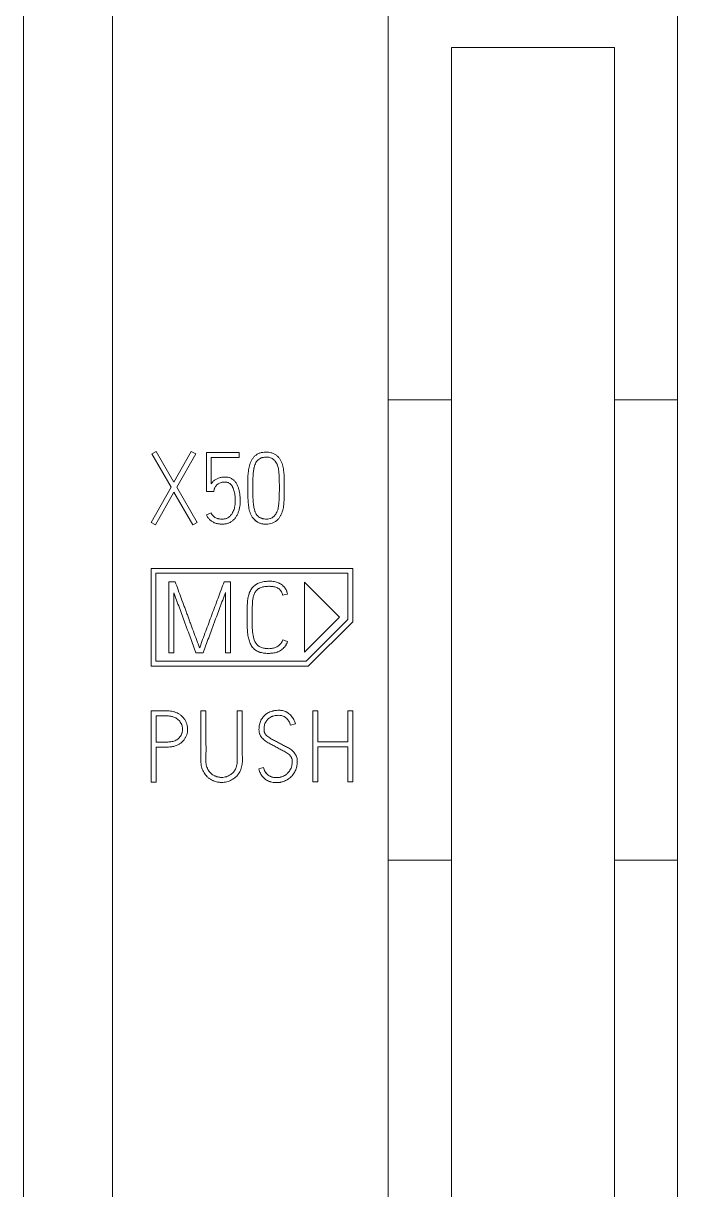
# Model space of a CAD drawing. Header units: millimetres. Extents: x 0 to 594, y 0 to 420.
# Drawn here: x 114.35 to 129.05, y 323.55 to 349.78 of the extents above; entities that cross this region are included whole.
import ezdxf

# ---------------------------------------------------------------- set-up
doc = ezdxf.new("R2010")
doc.units = ezdxf.units.MM
doc.layers.add('1', color=7, linetype='Continuous')

msp = doc.modelspace()

# ---------------------------------------------------------------- linework, layer by layer
at = {"layer": '1', "color": 7, "linetype": 'Continuous', "lineweight": 13}
for p, q in [((114.345, 240.945), (114.345, 355.389)), ((116.345, 240.945), (116.345, 355.389)), ((122.545, 350.586), (122.545, 341.314)), ((129.045, 341.314), (129.045, 350.586)), ((123.961, 349.235), (123.961, 341.314)), ((127.629, 341.314), (127.629, 349.235)), ((122.545, 341.314), (122.545, 330.963)), ((122.545, 341.314), (123.961, 341.314)), ((123.961, 341.314), (123.961, 330.963)), ((127.629, 330.963), (127.629, 341.314)), ((127.629, 341.314), (129.045, 341.314)), ((129.045, 341.314), (129.045, 330.963)), ((117.232, 340.098), (117.327, 340.154)), ((117.327, 340.154), (117.726, 339.461)), ((117.726, 339.461), (118.119, 340.154)), ((118.119, 340.154), (118.219, 340.098)), ((117.664, 339.35), (117.232, 340.098)), ((118.219, 340.098), (117.793, 339.348)), ((118.457, 339.251), (118.457, 340.129)), ((118.457, 340.129), (119.195, 340.129)), ((118.567, 340.018), (118.567, 339.428)), ((119.195, 340.018), (118.567, 340.018)), ((119.195, 340.129), (119.195, 340.018)), ((117.214, 338.558), (117.664, 339.35)), ((117.729, 339.237), (117.311, 338.503)), ((118.155, 338.503), (117.729, 339.237)), ((117.793, 339.348), (118.252, 338.558)), ((118.625, 339.251), (118.457, 339.251)), ((118.634, 339.299), (118.625, 339.251)), ((118.461, 338.725), (118.563, 338.771)), ((117.311, 338.503), (117.214, 338.558)), ((118.252, 338.558), (118.155, 338.503)), ((117.22, 335.324), (117.22, 337.522)), ((117.22, 337.522), (121.745, 337.522)), ((121.745, 337.522), (121.745, 336.324)), ((117.325, 337.415), (117.325, 335.435)), ((121.635, 337.415), (117.325, 337.415)), ((121.635, 336.371), (121.635, 337.415)), ((117.614, 335.624), (117.614, 337.224)), ((117.614, 337.224), (117.756, 337.224)), ((118.856, 337.224), (119.001, 337.224)), ((119.001, 337.224), (119.001, 335.624)), ((120.658, 337.213), (121.447, 336.424)), ((120.658, 335.636), (120.658, 337.213)), ((117.727, 336.976), (117.727, 335.624)), ((118.888, 335.624), (118.888, 336.98)), ((120.279, 336.947), (120.17, 336.92)), ((121.447, 336.424), (120.658, 335.636)), ((120.699, 335.435), (121.635, 336.371)), ((121.745, 336.324), (120.745, 335.324)), ((120.172, 335.915), (120.277, 335.877)), ((117.325, 335.435), (120.699, 335.435)), ((117.727, 335.624), (117.614, 335.624)), ((118.384, 335.624), (118.222, 335.624)), ((119.001, 335.624), (118.888, 335.624)), ((120.745, 335.324), (117.22, 335.324)), ((117.214, 334.319), (117.214, 332.719)), ((117.327, 334.206), (117.327, 333.618)), ((118.448, 334.322), (118.334, 334.322)), ((119.264, 334.322), (119.151, 334.322)), ((120.851, 332.722), (120.851, 334.317)), ((120.851, 334.317), (120.962, 334.317)), ((120.962, 334.317), (120.962, 333.625)), ((121.632, 333.625), (121.632, 334.317)), ((121.632, 334.317), (121.745, 334.317)), ((121.745, 334.317), (121.745, 332.722)), ((120.458, 334.026), (120.349, 333.995)), ((120.962, 333.625), (121.632, 333.625)), ((117.327, 332.719), (117.327, 333.505)), ((120.962, 333.512), (120.962, 332.722)), ((121.632, 333.512), (120.962, 333.512)), ((121.632, 332.722), (121.632, 333.512)), ((119.633, 333.015), (119.741, 333.046)), ((117.214, 332.719), (117.327, 332.719)), ((120.962, 332.722), (120.851, 332.722)), ((121.745, 332.722), (121.632, 332.722)), ((122.545, 330.963), (123.961, 330.963)), ((122.545, 330.963), (122.545, 321.692)), ((123.961, 330.963), (123.961, 323.043)), ((127.629, 330.963), (129.045, 330.963)), ((127.629, 323.043), (127.629, 330.963)), ((129.045, 321.692), (129.045, 330.963))]:
    msp.add_line(p, q, dxfattribs=at)
msp.add_open_spline([(127.629, 349.235), (123.961, 349.235)], degree=1, dxfattribs=at)
for points, knots in [([(119.723, 340.132), (119.702, 340.129), (119.681, 340.123), (119.65, 340.113), (119.64, 340.109), (119.621, 340.1), (119.611, 340.095), (119.583, 340.079), (119.565, 340.066), (119.541, 340.045), (119.534, 340.038), (119.519, 340.022), (119.512, 340.013), (119.492, 339.988), (119.481, 339.97), (119.465, 339.942), (119.461, 339.932), (119.452, 339.912), (119.448, 339.902), (119.436, 339.872), (119.43, 339.852), (119.419, 339.81), (119.41, 339.768), (119.404, 339.726), (119.398, 339.684), (119.396, 339.662), (119.391, 339.598), (119.388, 339.512), (119.389, 339.426), (119.389, 339.34), (119.388, 339.298), (119.389, 339.212), (119.389, 339.169), (119.392, 339.083), (119.394, 339.04), (119.399, 338.976), (119.401, 338.955), (119.406, 338.912), (119.409, 338.891), (119.417, 338.849), (119.422, 338.828), (119.431, 338.797), (119.434, 338.787), (119.441, 338.767), (119.446, 338.757), (119.459, 338.727), (119.469, 338.708), (119.486, 338.681), (119.493, 338.672), (119.506, 338.655), (119.513, 338.646), (119.534, 338.622), (119.55, 338.607), (119.575, 338.586), (119.583, 338.58), (119.601, 338.568), (119.611, 338.562), (119.639, 338.547), (119.659, 338.539), (119.69, 338.529), (119.701, 338.527), (119.722, 338.522), (119.733, 338.52), (119.765, 338.516), (119.786, 338.516), (119.83, 338.517), (119.851, 338.52), (119.894, 338.528), (119.915, 338.534), (119.945, 338.545), (119.955, 338.549), (119.975, 338.558), (119.984, 338.563), (120.013, 338.579), (120.03, 338.592), (120.054, 338.614), (120.062, 338.621), (120.077, 338.637), (120.084, 338.646), (120.103, 338.671), (120.115, 338.69), (120.136, 338.728), (120.145, 338.748), (120.168, 338.808), (120.179, 338.85), (120.194, 338.935), (120.198, 338.978), (120.204, 339.064), (120.207, 339.149), (120.207, 339.235), (120.207, 339.321), (120.207, 339.363), (120.207, 339.449), (120.207, 339.492), (120.205, 339.578), (120.203, 339.62), (120.196, 339.706), (120.191, 339.749), (120.178, 339.812), (120.173, 339.833), (120.161, 339.874), (120.154, 339.894), (120.137, 339.934), (120.128, 339.953), (120.111, 339.98), (120.104, 339.989), (120.091, 340.007), (120.085, 340.015), (120.063, 340.038), (120.047, 340.053), (120.012, 340.078), (119.994, 340.09), (119.965, 340.104), (119.955, 340.108), (119.935, 340.117), (119.925, 340.12), (119.894, 340.13), (119.873, 340.134), (119.841, 340.138), (119.831, 340.139), (119.809, 340.14), (119.798, 340.14), (119.766, 340.139), (119.744, 340.136), (119.723, 340.132)], [0, 0, 0, 0, 0.015625, 0.015625, 0.023438, 0.023438, 0.03125, 0.03125, 0.046875, 0.046875, 0.054688, 0.054688, 0.0625, 0.0625, 0.078125, 0.078125, 0.085938, 0.085938, 0.09375, 0.09375, 0.109375, 0.109375, 0.125, 0.140625, 0.140625, 0.15625, 0.15625, 0.1875, 0.21875, 0.21875, 0.25, 0.25, 0.28125, 0.28125, 0.3125, 0.3125, 0.328125, 0.328125, 0.34375, 0.34375, 0.359375, 0.359375, 0.367188, 0.367188, 0.375, 0.375, 0.390625, 0.390625, 0.398438, 0.398438, 0.40625, 0.40625, 0.421875, 0.421875, 0.429688, 0.429688, 0.4375, 0.4375, 0.453125, 0.453125, 0.460938, 0.460938, 0.46875, 0.46875, 0.484375, 0.484375, 0.5, 0.5, 0.515625, 0.515625, 0.523438, 0.523438, 0.53125, 0.53125, 0.546875, 0.546875, 0.554688, 0.554688, 0.5625, 0.5625, 0.578125, 0.578125, 0.59375, 0.59375, 0.625, 0.625, 0.65625, 0.65625, 0.6875, 0.71875, 0.71875, 0.75, 0.75, 0.78125, 0.78125, 0.8125, 0.8125, 0.84375, 0.84375, 0.859375, 0.859375, 0.875, 0.875, 0.890625, 0.890625, 0.898438, 0.898438, 0.90625, 0.90625, 0.921875, 0.921875, 0.9375, 0.9375, 0.945313, 0.945313, 0.953125, 0.953125, 0.96875, 0.96875, 0.976563, 0.976563, 0.984375, 0.984375, 1, 1, 1, 1]), ([(119.586, 339.924), (119.565, 339.894), (119.551, 339.861), (119.537, 339.818), (119.535, 339.809), (119.53, 339.792), (119.528, 339.783), (119.523, 339.757), (119.514, 339.704), (119.509, 339.651), (119.505, 339.58), (119.504, 339.544), (119.502, 339.473), (119.502, 339.438), (119.502, 339.366), (119.502, 339.331), (119.502, 339.259), (119.502, 339.224), (119.503, 339.153), (119.504, 339.117), (119.508, 339.046), (119.511, 339.01), (119.518, 338.939), (119.523, 338.904), (119.534, 338.852), (119.539, 338.835), (119.547, 338.81), (119.55, 338.801), (119.557, 338.785), (119.561, 338.776), (119.573, 338.752), (119.582, 338.737), (119.599, 338.716), (119.605, 338.709), (119.618, 338.696), (119.625, 338.69), (119.646, 338.674), (119.662, 338.665), (119.686, 338.654), (119.695, 338.651), (119.712, 338.645), (119.72, 338.642), (119.747, 338.636), (119.764, 338.633), (119.791, 338.63), (119.8, 338.63), (119.818, 338.63), (119.827, 338.63), (119.854, 338.633), (119.871, 338.636), (119.897, 338.644), (119.906, 338.647), (119.922, 338.655), (119.93, 338.659), (119.946, 338.668), (119.953, 338.674), (119.967, 338.685), (119.98, 338.697), (119.992, 338.711), (120.004, 338.725), (120.009, 338.733), (120.024, 338.755), (120.032, 338.771), (120.047, 338.804), (120.054, 338.821), (120.07, 338.872), (120.076, 338.907), (120.085, 338.978), (120.087, 339.013), (120.091, 339.083), (120.094, 339.154), (120.096, 339.225), (120.097, 339.296), (120.097, 339.331), (120.097, 339.402), (120.096, 339.438), (120.095, 339.508), (120.094, 339.544), (120.091, 339.615), (120.088, 339.65), (120.082, 339.72), (120.077, 339.756), (120.065, 339.807), (120.061, 339.824), (120.051, 339.849), (120.048, 339.858), (120.041, 339.874), (120.037, 339.882), (120.024, 339.905), (120.014, 339.92), (119.997, 339.94), (119.991, 339.947), (119.979, 339.96), (119.966, 339.972), (119.952, 339.983), (119.937, 339.993), (119.929, 339.997), (119.905, 340.009), (119.889, 340.015), (119.863, 340.02), (119.854, 340.022), (119.836, 340.024), (119.827, 340.025), (119.801, 340.026), (119.783, 340.025), (119.748, 340.021), (119.73, 340.019), (119.704, 340.012), (119.696, 340.01), (119.679, 340.003), (119.671, 340), (119.648, 339.987), (119.634, 339.976), (119.614, 339.958), (119.608, 339.952), (119.599, 339.942), (119.595, 339.936), (119.591, 339.931), (119.589, 339.927), (119.587, 339.926), (119.586, 339.924)], [0, 0, 0, 0, 0.03125, 0.03125, 0.039062, 0.039062, 0.046875, 0.046875, 0.0625, 0.09375, 0.09375, 0.125, 0.125, 0.15625, 0.15625, 0.1875, 0.1875, 0.21875, 0.21875, 0.25, 0.25, 0.28125, 0.28125, 0.3125, 0.3125, 0.328125, 0.328125, 0.335937, 0.335937, 0.34375, 0.34375, 0.359375, 0.359375, 0.367187, 0.367187, 0.375, 0.375, 0.390625, 0.390625, 0.398437, 0.398437, 0.40625, 0.40625, 0.421875, 0.421875, 0.429687, 0.429687, 0.4375, 0.4375, 0.453125, 0.453125, 0.460937, 0.460937, 0.46875, 0.46875, 0.476562, 0.476562, 0.484375, 0.492187, 0.492187, 0.5, 0.5, 0.515625, 0.515625, 0.53125, 0.53125, 0.5625, 0.5625, 0.59375, 0.59375, 0.625, 0.65625, 0.65625, 0.6875, 0.6875, 0.71875, 0.71875, 0.75, 0.75, 0.78125, 0.78125, 0.8125, 0.8125, 0.828125, 0.828125, 0.835937, 0.835937, 0.84375, 0.84375, 0.859375, 0.859375, 0.867187, 0.867187, 0.875, 0.882812, 0.882812, 0.890625, 0.890625, 0.90625, 0.90625, 0.914062, 0.914062, 0.921875, 0.921875, 0.9375, 0.9375, 0.953125, 0.953125, 0.960937, 0.960937, 0.96875, 0.96875, 0.984375, 0.984375, 0.992187, 0.992187, 0.996094, 0.998047, 0.998047, 1, 1, 1, 1]), ([(119.586, 339.924), (119.596, 339.939), (119.608, 339.952), (119.621, 339.965), (119.621, 339.965), (119.621, 339.965)], [0, 0, 0, 0, 0.989124, 0.989124, 1, 1, 1, 1]), ([(118.567, 339.428), (118.574, 339.438), (118.581, 339.447), (118.597, 339.465), (118.605, 339.473), (118.622, 339.489), (118.631, 339.497), (118.65, 339.511), (118.66, 339.518), (118.68, 339.53), (118.69, 339.535), (118.711, 339.545), (118.722, 339.55), (118.744, 339.558), (118.756, 339.561), (118.779, 339.567), (118.79, 339.569), (118.813, 339.573), (118.825, 339.574), (118.848, 339.576), (118.86, 339.577), (118.883, 339.577), (118.895, 339.577), (118.918, 339.575), (118.93, 339.574), (118.953, 339.569), (118.965, 339.567), (118.987, 339.559), (118.998, 339.555), (119.03, 339.54), (119.049, 339.527), (119.076, 339.503), (119.085, 339.495), (119.1, 339.478), (119.115, 339.459), (119.128, 339.44), (119.14, 339.42), (119.145, 339.409), (119.161, 339.378), (119.17, 339.356), (119.184, 339.312), (119.19, 339.289), (119.201, 339.243), (119.205, 339.22), (119.211, 339.174), (119.215, 339.128), (119.217, 339.082), (119.218, 339.035), (119.218, 339.012), (119.215, 338.966), (119.213, 338.942), (119.206, 338.896), (119.202, 338.873), (119.19, 338.827), (119.183, 338.805), (119.167, 338.761), (119.157, 338.74), (119.135, 338.699), (119.122, 338.679), (119.101, 338.651), (119.093, 338.642), (119.078, 338.624), (119.069, 338.616), (119.043, 338.592), (119.024, 338.578), (118.994, 338.561), (118.983, 338.555), (118.962, 338.545), (118.951, 338.541), (118.929, 338.534), (118.918, 338.53), (118.895, 338.525), (118.883, 338.523), (118.86, 338.52), (118.848, 338.519), (118.825, 338.518), (118.813, 338.518), (118.79, 338.519), (118.778, 338.52), (118.755, 338.521), (118.743, 338.522), (118.72, 338.525), (118.709, 338.527), (118.685, 338.532), (118.674, 338.535), (118.652, 338.542), (118.641, 338.546), (118.619, 338.556), (118.609, 338.561), (118.589, 338.573), (118.579, 338.58), (118.56, 338.594), (118.55, 338.601), (118.533, 338.617), (118.525, 338.625), (118.509, 338.643), (118.502, 338.652), (118.482, 338.682), (118.471, 338.703), (118.461, 338.725)], [0, 0, 0, 0, 0.015625, 0.015625, 0.03125, 0.03125, 0.046875, 0.046875, 0.0625, 0.0625, 0.078125, 0.078125, 0.09375, 0.09375, 0.109375, 0.109375, 0.125, 0.125, 0.140625, 0.140625, 0.15625, 0.15625, 0.171875, 0.171875, 0.1875, 0.1875, 0.203125, 0.203125, 0.21875, 0.21875, 0.25, 0.25, 0.265625, 0.265625, 0.28125, 0.296875, 0.296875, 0.3125, 0.3125, 0.34375, 0.34375, 0.375, 0.375, 0.40625, 0.40625, 0.4375, 0.46875, 0.46875, 0.5, 0.5, 0.53125, 0.53125, 0.5625, 0.5625, 0.59375, 0.59375, 0.625, 0.625, 0.65625, 0.65625, 0.671875, 0.671875, 0.6875, 0.6875, 0.71875, 0.71875, 0.734375, 0.734375, 0.75, 0.75, 0.765625, 0.765625, 0.78125, 0.78125, 0.796875, 0.796875, 0.8125, 0.8125, 0.828125, 0.828125, 0.84375, 0.84375, 0.859375, 0.859375, 0.875, 0.875, 0.890625, 0.890625, 0.90625, 0.90625, 0.921875, 0.921875, 0.9375, 0.9375, 0.953125, 0.953125, 0.96875, 0.96875, 1, 1, 1, 1]), ([(118.563, 338.771), (118.571, 338.755), (118.58, 338.739), (118.596, 338.718), (118.601, 338.711), (118.614, 338.698), (118.621, 338.692), (118.642, 338.675), (118.657, 338.665), (118.681, 338.653), (118.69, 338.65), (118.707, 338.644), (118.715, 338.642), (118.742, 338.636), (118.76, 338.634), (118.787, 338.632), (118.796, 338.632), (118.814, 338.631), (118.823, 338.631), (118.841, 338.632), (118.85, 338.633), (118.868, 338.636), (118.886, 338.639), (118.903, 338.645), (118.92, 338.652), (118.928, 338.656), (118.952, 338.669), (118.966, 338.68), (118.987, 338.697), (118.994, 338.704), (119.006, 338.717), (119.012, 338.724), (119.029, 338.745), (119.038, 338.76), (119.056, 338.792), (119.063, 338.809), (119.076, 338.842), (119.082, 338.859), (119.091, 338.894), (119.095, 338.911), (119.104, 338.965), (119.107, 339.001), (119.107, 339.054), (119.106, 339.072), (119.104, 339.108), (119.103, 339.126), (119.1, 339.161), (119.098, 339.179), (119.092, 339.215), (119.089, 339.232), (119.08, 339.267), (119.075, 339.284), (119.063, 339.318), (119.056, 339.334), (119.043, 339.358), (119.039, 339.366), (119.029, 339.381), (119.024, 339.388), (119.013, 339.403), (119.008, 339.41), (118.995, 339.422), (118.988, 339.429), (118.974, 339.439), (118.966, 339.444), (118.95, 339.452), (118.942, 339.455), (118.924, 339.46), (118.916, 339.461), (118.898, 339.463), (118.889, 339.464), (118.862, 339.464), (118.844, 339.463), (118.817, 339.459), (118.809, 339.458), (118.791, 339.454), (118.782, 339.451), (118.757, 339.442), (118.741, 339.435), (118.718, 339.42), (118.71, 339.415), (118.696, 339.405), (118.69, 339.399), (118.677, 339.386), (118.671, 339.379), (118.661, 339.365), (118.656, 339.358), (118.647, 339.342), (118.644, 339.334), (118.639, 339.321), (118.638, 339.317), (118.635, 339.308), (118.634, 339.304), (118.634, 339.299)], [0, 0, 0, 0, 0.03125, 0.03125, 0.046875, 0.046875, 0.0625, 0.0625, 0.09375, 0.09375, 0.109375, 0.109375, 0.125, 0.125, 0.15625, 0.15625, 0.171875, 0.171875, 0.1875, 0.1875, 0.203125, 0.203125, 0.21875, 0.234375, 0.234375, 0.25, 0.25, 0.28125, 0.28125, 0.296875, 0.296875, 0.3125, 0.3125, 0.34375, 0.34375, 0.375, 0.375, 0.40625, 0.40625, 0.4375, 0.4375, 0.5, 0.5, 0.53125, 0.53125, 0.5625, 0.5625, 0.59375, 0.59375, 0.625, 0.625, 0.65625, 0.65625, 0.6875, 0.6875, 0.703125, 0.703125, 0.71875, 0.71875, 0.734375, 0.734375, 0.75, 0.75, 0.765625, 0.765625, 0.78125, 0.78125, 0.796875, 0.796875, 0.8125, 0.8125, 0.84375, 0.84375, 0.859375, 0.859375, 0.875, 0.875, 0.90625, 0.90625, 0.921875, 0.921875, 0.9375, 0.9375, 0.953125, 0.953125, 0.96875, 0.96875, 0.984375, 0.984375, 0.992187, 0.992187, 1, 1, 1, 1]), ([(118.634, 339.299), (118.634, 339.304), (118.635, 339.308), (118.638, 339.317), (118.639, 339.321), (118.641, 339.326), (118.641, 339.326), (118.641, 339.326)], [0, 0, 0, 0, 0.482624, 0.482624, 0.965248, 0.965248, 1, 1, 1, 1]), ([(118.538, 338.613), (118.538, 338.612), (118.539, 338.612), (118.547, 338.604), (118.554, 338.598), (118.562, 338.592)], [0, 0, 0, 0, 0.063725, 0.063725, 1, 1, 1, 1]), ([(119.586, 338.578), (119.579, 338.583), (119.572, 338.589), (119.558, 338.6), (119.552, 338.605), (119.546, 338.611)], [0, 0, 0, 0, 0.535007, 0.535007, 1, 1, 1, 1]), ([(117.756, 337.224), (117.802, 337.1), (117.847, 336.976), (117.915, 336.79), (117.938, 336.728), (117.973, 336.636), (117.984, 336.605), (118.007, 336.543), (118.018, 336.512), (118.041, 336.449), (118.052, 336.418), (118.074, 336.356), (118.086, 336.325), (118.12, 336.232), (118.143, 336.17), (118.189, 336.046), (118.212, 335.984), (118.247, 335.892), (118.258, 335.861), (118.276, 335.814), (118.282, 335.799), (118.293, 335.768), (118.299, 335.753), (118.306, 335.738)], [0, 0, 0, 0, 0.25, 0.25, 0.375, 0.375, 0.4375, 0.4375, 0.5, 0.5, 0.5625, 0.5625, 0.625, 0.625, 0.75, 0.75, 0.875, 0.875, 0.9375, 0.9375, 0.96875, 0.96875, 1, 1, 1, 1]), ([(118.306, 335.738), (118.311, 335.753), (118.317, 335.769), (118.328, 335.8), (118.334, 335.815), (118.351, 335.862), (118.362, 335.893), (118.396, 335.986), (118.42, 336.048), (118.489, 336.233), (118.534, 336.357), (118.603, 336.543), (118.627, 336.605), (118.673, 336.729), (118.696, 336.791), (118.765, 336.976), (118.811, 337.1), (118.856, 337.224)], [0, 0, 0, 0, 0.03125, 0.03125, 0.0625, 0.0625, 0.125, 0.125, 0.25, 0.25, 0.5, 0.5, 0.625, 0.625, 0.75, 0.75, 1, 1, 1, 1]), ([(120.277, 335.877), (120.267, 335.844), (120.253, 335.812), (120.228, 335.776), (120.223, 335.769), (120.212, 335.755), (120.196, 335.735), (120.177, 335.718), (120.15, 335.695), (120.136, 335.685), (120.106, 335.667), (120.091, 335.659), (120.068, 335.648), (120.06, 335.645), (120.043, 335.639), (120.035, 335.636), (120.01, 335.629), (119.993, 335.625), (119.942, 335.617), (119.907, 335.614), (119.838, 335.612), (119.803, 335.612), (119.735, 335.619), (119.701, 335.625), (119.659, 335.637), (119.651, 335.64), (119.635, 335.646), (119.627, 335.65), (119.603, 335.661), (119.588, 335.669), (119.566, 335.683), (119.559, 335.688), (119.545, 335.698), (119.538, 335.704), (119.519, 335.721), (119.507, 335.734), (119.486, 335.761), (119.476, 335.776), (119.458, 335.806), (119.45, 335.821), (119.436, 335.852), (119.429, 335.868), (119.418, 335.901), (119.413, 335.918), (119.399, 335.968), (119.393, 336.002), (119.379, 336.103), (119.376, 336.172), (119.375, 336.274), (119.376, 336.308), (119.376, 336.376), (119.376, 336.41), (119.375, 336.513), (119.375, 336.581), (119.376, 336.683), (119.377, 336.717), (119.381, 336.785), (119.385, 336.82), (119.396, 336.886), (119.405, 336.919), (119.419, 336.959), (119.422, 336.967), (119.428, 336.983), (119.431, 336.991), (119.442, 337.014), (119.45, 337.029), (119.468, 337.058), (119.478, 337.072), (119.494, 337.093), (119.499, 337.099), (119.511, 337.112), (119.517, 337.118), (119.536, 337.135), (119.549, 337.145), (119.57, 337.159), (119.578, 337.164), (119.592, 337.172), (119.6, 337.176), (119.638, 337.195), (119.67, 337.206), (119.72, 337.218), (119.737, 337.222), (119.771, 337.227), (119.788, 337.229), (119.821, 337.232), (119.838, 337.233), (119.872, 337.234), (119.906, 337.234), (119.94, 337.232), (119.974, 337.228), (119.991, 337.225), (120.024, 337.217), (120.041, 337.212), (120.064, 337.203), (120.072, 337.2), (120.088, 337.193), (120.096, 337.189), (120.119, 337.177), (120.133, 337.168), (120.161, 337.149), (120.174, 337.138), (120.192, 337.12), (120.198, 337.114), (120.21, 337.101), (120.226, 337.081), (120.239, 337.059), (120.25, 337.037), (120.254, 337.029), (120.26, 337.013), (120.263, 337.005), (120.271, 336.98), (120.275, 336.964), (120.279, 336.947)], [0, 0, 0, 0, 0.03125, 0.03125, 0.039063, 0.039063, 0.046875, 0.0625, 0.0625, 0.078125, 0.078125, 0.09375, 0.09375, 0.101563, 0.101563, 0.109375, 0.109375, 0.125, 0.125, 0.15625, 0.15625, 0.1875, 0.1875, 0.21875, 0.21875, 0.226563, 0.226563, 0.234375, 0.234375, 0.25, 0.25, 0.257813, 0.257813, 0.265625, 0.265625, 0.28125, 0.28125, 0.296875, 0.296875, 0.3125, 0.3125, 0.328125, 0.328125, 0.34375, 0.34375, 0.375, 0.375, 0.4375, 0.4375, 0.46875, 0.46875, 0.5, 0.5, 0.5625, 0.5625, 0.59375, 0.59375, 0.625, 0.625, 0.65625, 0.65625, 0.664063, 0.664063, 0.671875, 0.671875, 0.6875, 0.6875, 0.703125, 0.703125, 0.710938, 0.710938, 0.71875, 0.71875, 0.734375, 0.734375, 0.742188, 0.742188, 0.75, 0.75, 0.78125, 0.78125, 0.796875, 0.796875, 0.8125, 0.8125, 0.828125, 0.828125, 0.84375, 0.859375, 0.859375, 0.875, 0.875, 0.890625, 0.890625, 0.898438, 0.898438, 0.90625, 0.90625, 0.921875, 0.921875, 0.9375, 0.9375, 0.945313, 0.945313, 0.953125, 0.96875, 0.96875, 0.976563, 0.976563, 0.984375, 0.984375, 1, 1, 1, 1]), ([(120.17, 336.92), (120.165, 336.948), (120.156, 336.974), (120.135, 337.01), (120.127, 337.022), (120.11, 337.043), (120.1, 337.053), (120.084, 337.067), (120.078, 337.071), (120.067, 337.078), (120.061, 337.082), (120.043, 337.091), (120.03, 337.097), (119.99, 337.11), (119.963, 337.114), (119.921, 337.119), (119.907, 337.119), (119.88, 337.12), (119.866, 337.12), (119.824, 337.119), (119.797, 337.117), (119.756, 337.112), (119.742, 337.109), (119.715, 337.104), (119.701, 337.1), (119.675, 337.091), (119.662, 337.086), (119.644, 337.076), (119.638, 337.073), (119.626, 337.065), (119.62, 337.061), (119.604, 337.048), (119.594, 337.039), (119.576, 337.018), (119.567, 337.007), (119.544, 336.973), (119.532, 336.948), (119.514, 336.895), (119.507, 336.869), (119.498, 336.815), (119.495, 336.787), (119.491, 336.732), (119.49, 336.705), (119.489, 336.649), (119.489, 336.622), (119.489, 336.539), (119.489, 336.484), (119.489, 336.401), (119.489, 336.373), (119.488, 336.318), (119.488, 336.291), (119.488, 336.208), (119.49, 336.152), (119.5, 336.043), (119.509, 335.989), (119.53, 335.923), (119.535, 335.91), (119.545, 335.884), (119.551, 335.871), (119.564, 335.847), (119.572, 335.835), (119.588, 335.813), (119.598, 335.803), (119.613, 335.789), (119.619, 335.785), (119.63, 335.777), (119.636, 335.773), (119.654, 335.762), (119.667, 335.757), (119.692, 335.746), (119.706, 335.742), (119.732, 335.734), (119.746, 335.731), (119.773, 335.726), (119.786, 335.723), (119.814, 335.72), (119.828, 335.719), (119.869, 335.717), (119.897, 335.719), (119.937, 335.725), (119.951, 335.728), (119.977, 335.735), (119.991, 335.739), (120.017, 335.749), (120.03, 335.754), (120.054, 335.767), (120.066, 335.774), (120.083, 335.786), (120.089, 335.79), (120.1, 335.799), (120.105, 335.803), (120.12, 335.818), (120.129, 335.828), (120.145, 335.851), (120.151, 335.864), (120.163, 335.889), (120.168, 335.902), (120.172, 335.915)], [0, 0, 0, 0, 0.03125, 0.03125, 0.046875, 0.046875, 0.0625, 0.0625, 0.070313, 0.070313, 0.078125, 0.078125, 0.09375, 0.09375, 0.125, 0.125, 0.140625, 0.140625, 0.15625, 0.15625, 0.1875, 0.1875, 0.203125, 0.203125, 0.21875, 0.21875, 0.234375, 0.234375, 0.242187, 0.242187, 0.25, 0.25, 0.265625, 0.265625, 0.28125, 0.28125, 0.3125, 0.3125, 0.34375, 0.34375, 0.375, 0.375, 0.40625, 0.40625, 0.4375, 0.4375, 0.5, 0.5, 0.53125, 0.53125, 0.5625, 0.5625, 0.625, 0.625, 0.6875, 0.6875, 0.703125, 0.703125, 0.71875, 0.71875, 0.734375, 0.734375, 0.75, 0.75, 0.757812, 0.757812, 0.765625, 0.765625, 0.78125, 0.78125, 0.796875, 0.796875, 0.8125, 0.8125, 0.828125, 0.828125, 0.84375, 0.84375, 0.875, 0.875, 0.890625, 0.890625, 0.90625, 0.90625, 0.921875, 0.921875, 0.9375, 0.9375, 0.945312, 0.945312, 0.953125, 0.953125, 0.96875, 0.96875, 0.984375, 0.984375, 1, 1, 1, 1]), ([(118.222, 335.624), (118.181, 335.737), (118.139, 335.85), (118.078, 336.019), (118.057, 336.075), (118.026, 336.16), (118.016, 336.188), (117.995, 336.244), (117.985, 336.272), (117.954, 336.356), (117.933, 336.413), (117.892, 336.526), (117.872, 336.582), (117.83, 336.694), (117.809, 336.75), (117.767, 336.863), (117.747, 336.919), (117.727, 336.976)], [0, 0, 0, 0, 0.25, 0.25, 0.375, 0.375, 0.4375, 0.4375, 0.5, 0.5, 0.625, 0.625, 0.75, 0.75, 0.875, 0.875, 1, 1, 1, 1]), ([(118.888, 336.98), (118.867, 336.924), (118.845, 336.867), (118.803, 336.755), (118.781, 336.698), (118.739, 336.585), (118.718, 336.529), (118.676, 336.416), (118.655, 336.359), (118.624, 336.274), (118.614, 336.246), (118.593, 336.19), (118.583, 336.161), (118.551, 336.077), (118.53, 336.02), (118.467, 335.851), (118.426, 335.737), (118.384, 335.624)], [0, 0, 0, 0, 0.125, 0.125, 0.25, 0.25, 0.375, 0.375, 0.5, 0.5, 0.5625, 0.5625, 0.625, 0.625, 0.75, 0.75, 1, 1, 1, 1]), ([(120.247, 335.806), (120.251, 335.813), (120.255, 335.821), (120.266, 335.844), (120.272, 335.861), (120.277, 335.877)], [0, 0, 0, 0, 0.332891, 0.332891, 1, 1, 1, 1]), ([(117.327, 333.505), (117.368, 333.505), (117.409, 333.505), (117.492, 333.505), (117.533, 333.503), (117.595, 333.504), (117.616, 333.505), (117.647, 333.508), (117.657, 333.509), (117.678, 333.512), (117.688, 333.513), (117.718, 333.519), (117.739, 333.524), (117.778, 333.537), (117.797, 333.545), (117.834, 333.563), (117.852, 333.574), (117.886, 333.597), (117.902, 333.61), (117.924, 333.632), (117.932, 333.639), (117.946, 333.655), (117.952, 333.663), (117.971, 333.687), (117.982, 333.705), (117.996, 333.732), (118.001, 333.742), (118.009, 333.761), (118.013, 333.77), (118.022, 333.8), (118.027, 333.82), (118.032, 333.851), (118.033, 333.861), (118.035, 333.882), (118.035, 333.892), (118.035, 333.923), (118.033, 333.944), (118.029, 333.974), (118.027, 333.985), (118.022, 334.005), (118.019, 334.015), (118.01, 334.045), (118.003, 334.064), (117.989, 334.092), (117.984, 334.101), (117.974, 334.119), (117.968, 334.127), (117.951, 334.153), (117.938, 334.169), (117.909, 334.199), (117.894, 334.213), (117.869, 334.232), (117.861, 334.238), (117.843, 334.249), (117.835, 334.255), (117.808, 334.27), (117.789, 334.279), (117.76, 334.29), (117.75, 334.294), (117.73, 334.3), (117.72, 334.303), (117.69, 334.31), (117.67, 334.313), (117.629, 334.318), (117.608, 334.319), (117.546, 334.32), (117.504, 334.32), (117.442, 334.32), (117.421, 334.32), (117.38, 334.319), (117.318, 334.319), (117.255, 334.319), (117.214, 334.319)], [0, 0, 0, 0, 0.0625, 0.0625, 0.125, 0.125, 0.15625, 0.15625, 0.171875, 0.171875, 0.1875, 0.1875, 0.21875, 0.21875, 0.25, 0.25, 0.28125, 0.28125, 0.3125, 0.3125, 0.328125, 0.328125, 0.34375, 0.34375, 0.375, 0.375, 0.390625, 0.390625, 0.40625, 0.40625, 0.4375, 0.4375, 0.453125, 0.453125, 0.46875, 0.46875, 0.5, 0.5, 0.515625, 0.515625, 0.53125, 0.53125, 0.5625, 0.5625, 0.578125, 0.578125, 0.59375, 0.59375, 0.625, 0.625, 0.65625, 0.65625, 0.671875, 0.671875, 0.6875, 0.6875, 0.71875, 0.71875, 0.734375, 0.734375, 0.75, 0.75, 0.78125, 0.78125, 0.8125, 0.8125, 0.875, 0.875, 0.90625, 0.90625, 0.9375, 1, 1, 1, 1]), ([(117.327, 333.618), (117.359, 333.618), (117.39, 333.618), (117.438, 333.618), (117.454, 333.618), (117.485, 333.618), (117.501, 333.618), (117.549, 333.617), (117.581, 333.617), (117.644, 333.622), (117.675, 333.626), (117.721, 333.638), (117.736, 333.643), (117.765, 333.655), (117.779, 333.662), (117.8, 333.675), (117.806, 333.679), (117.819, 333.689), (117.825, 333.694), (117.843, 333.709), (117.854, 333.721), (117.873, 333.745), (117.882, 333.759), (117.897, 333.787), (117.903, 333.801), (117.911, 333.824), (117.913, 333.831), (117.916, 333.847), (117.918, 333.855), (117.921, 333.878), (117.922, 333.894), (117.921, 333.918), (117.921, 333.926), (117.919, 333.941), (117.918, 333.949), (117.914, 333.972), (117.909, 333.988), (117.901, 334.01), (117.898, 334.017), (117.892, 334.032), (117.881, 334.053), (117.868, 334.073), (117.849, 334.097), (117.838, 334.109), (117.814, 334.13), (117.802, 334.14), (117.775, 334.157), (117.761, 334.165), (117.732, 334.178), (117.717, 334.183), (117.687, 334.192), (117.671, 334.195), (117.64, 334.201), (117.625, 334.203), (117.578, 334.207), (117.546, 334.208), (117.499, 334.207), (117.484, 334.207), (117.452, 334.206), (117.437, 334.206), (117.39, 334.206), (117.358, 334.206), (117.327, 334.206)], [0, 0, 0, 0, 0.0625, 0.0625, 0.09375, 0.09375, 0.125, 0.125, 0.1875, 0.1875, 0.25, 0.25, 0.28125, 0.28125, 0.3125, 0.3125, 0.328125, 0.328125, 0.34375, 0.34375, 0.375, 0.375, 0.40625, 0.40625, 0.4375, 0.4375, 0.453125, 0.453125, 0.46875, 0.46875, 0.5, 0.5, 0.515625, 0.515625, 0.53125, 0.53125, 0.5625, 0.5625, 0.578125, 0.578125, 0.59375, 0.625, 0.625, 0.65625, 0.65625, 0.6875, 0.6875, 0.71875, 0.71875, 0.75, 0.75, 0.78125, 0.78125, 0.8125, 0.8125, 0.875, 0.875, 0.90625, 0.90625, 0.9375, 0.9375, 1, 1, 1, 1]), ([(117.327, 334.206), (117.358, 334.206), (117.389, 334.206), (117.436, 334.206), (117.451, 334.206), (117.482, 334.207), (117.498, 334.207), (117.544, 334.208), (117.575, 334.207), (117.637, 334.202), (117.668, 334.197), (117.699, 334.189), (117.699, 334.188), (117.699, 334.188)], [0, 0, 0, 0, 0.24919, 0.24919, 0.373785, 0.373785, 0.498381, 0.498381, 0.747571, 0.747571, 0.996761, 0.996761, 1, 1, 1, 1]), ([(118.334, 334.322), (118.334, 334.243), (118.334, 334.165), (118.335, 334.009), (118.335, 333.931), (118.334, 333.774), (118.334, 333.696), (118.334, 333.579), (118.335, 333.54), (118.335, 333.462), (118.335, 333.423), (118.335, 333.364), (118.334, 333.345), (118.333, 333.306), (118.333, 333.286), (118.331, 333.227), (118.332, 333.188), (118.336, 333.14), (118.337, 333.13), (118.339, 333.11), (118.341, 333.101), (118.346, 333.072), (118.351, 333.053), (118.362, 333.016), (118.369, 332.997), (118.385, 332.962), (118.394, 332.944), (118.425, 332.894), (118.449, 332.864), (118.485, 332.83), (118.492, 332.823), (118.508, 332.811), (118.515, 332.805), (118.539, 332.788), (118.556, 332.778), (118.582, 332.764), (118.59, 332.759), (118.608, 332.751), (118.617, 332.747), (118.645, 332.736), (118.663, 332.73), (118.701, 332.721), (118.72, 332.717), (118.749, 332.713), (118.759, 332.712), (118.779, 332.711), (118.789, 332.711), (118.838, 332.71), (118.876, 332.715), (118.934, 332.729), (118.953, 332.735), (118.989, 332.749), (119.007, 332.757), (119.033, 332.771), (119.041, 332.775), (119.058, 332.786), (119.066, 332.791), (119.09, 332.808), (119.105, 332.821), (119.134, 332.847), (119.147, 332.862), (119.171, 332.892), (119.183, 332.908), (119.214, 332.958), (119.23, 332.994), (119.248, 333.05), (119.252, 333.069), (119.259, 333.108), (119.262, 333.127), (119.267, 333.185), (119.267, 333.224), (119.266, 333.283), (119.265, 333.303), (119.264, 333.342), (119.264, 333.361), (119.262, 333.459), (119.263, 333.538), (119.264, 333.655), (119.264, 333.694), (119.265, 333.773), (119.265, 333.812), (119.264, 333.93), (119.264, 334.008), (119.264, 334.165), (119.264, 334.243), (119.264, 334.322)], [0, 0, 0, 0, 0.0625, 0.0625, 0.125, 0.125, 0.1875, 0.1875, 0.21875, 0.21875, 0.25, 0.25, 0.265625, 0.265625, 0.28125, 0.28125, 0.3125, 0.3125, 0.320312, 0.320312, 0.328125, 0.328125, 0.34375, 0.34375, 0.359375, 0.359375, 0.375, 0.375, 0.40625, 0.40625, 0.414062, 0.414062, 0.421875, 0.421875, 0.4375, 0.4375, 0.445312, 0.445312, 0.453125, 0.453125, 0.46875, 0.46875, 0.484375, 0.484375, 0.492187, 0.492187, 0.5, 0.5, 0.53125, 0.53125, 0.546875, 0.546875, 0.5625, 0.5625, 0.570312, 0.570312, 0.578125, 0.578125, 0.59375, 0.59375, 0.609375, 0.609375, 0.625, 0.625, 0.65625, 0.65625, 0.671875, 0.671875, 0.6875, 0.6875, 0.71875, 0.71875, 0.734375, 0.734375, 0.75, 0.75, 0.8125, 0.8125, 0.84375, 0.84375, 0.875, 0.875, 0.9375, 0.9375, 1, 1, 1, 1]), ([(119.151, 334.322), (119.151, 334.253), (119.151, 334.184), (119.151, 334.046), (119.151, 333.977), (119.151, 333.839), (119.151, 333.77), (119.151, 333.667), (119.151, 333.632), (119.151, 333.563), (119.151, 333.529), (119.15, 333.426), (119.15, 333.357), (119.152, 333.253), (119.153, 333.219), (119.151, 333.167), (119.15, 333.15), (119.146, 333.116), (119.142, 333.099), (119.135, 333.073), (119.133, 333.064), (119.127, 333.047), (119.124, 333.039), (119.114, 333.014), (119.105, 332.998), (119.091, 332.975), (119.086, 332.968), (119.076, 332.953), (119.07, 332.946), (119.052, 332.926), (119.039, 332.914), (119.018, 332.897), (119.011, 332.891), (118.996, 332.881), (118.988, 332.876), (118.965, 332.863), (118.949, 332.855), (118.924, 332.845), (118.915, 332.842), (118.898, 332.837), (118.889, 332.835), (118.863, 332.829), (118.827, 332.823), (118.792, 332.823), (118.765, 332.825), (118.756, 332.826), (118.738, 332.829), (118.729, 332.831), (118.703, 332.836), (118.686, 332.841), (118.66, 332.851), (118.652, 332.854), (118.635, 332.862), (118.627, 332.866), (118.604, 332.879), (118.589, 332.889), (118.568, 332.906), (118.562, 332.912), (118.549, 332.924), (118.542, 332.931), (118.525, 332.951), (118.514, 332.966), (118.5, 332.988), (118.495, 332.996), (118.487, 333.012), (118.483, 333.021), (118.466, 333.062), (118.456, 333.096), (118.448, 333.15), (118.446, 333.168), (118.445, 333.204), (118.444, 333.222), (118.445, 333.276), (118.447, 333.312), (118.449, 333.384), (118.45, 333.492), (118.448, 333.6), (118.447, 333.744), (118.447, 333.817), (118.447, 333.925), (118.448, 333.961), (118.448, 334.033), (118.448, 334.069), (118.448, 334.177), (118.448, 334.249), (118.448, 334.322)], [0, 0, 0, 0, 0.0625, 0.0625, 0.125, 0.125, 0.1875, 0.1875, 0.21875, 0.21875, 0.25, 0.25, 0.3125, 0.3125, 0.34375, 0.34375, 0.359375, 0.359375, 0.375, 0.375, 0.382812, 0.382812, 0.390625, 0.390625, 0.40625, 0.40625, 0.414062, 0.414062, 0.421875, 0.421875, 0.4375, 0.4375, 0.445312, 0.445312, 0.453125, 0.453125, 0.46875, 0.46875, 0.476562, 0.476562, 0.484375, 0.484375, 0.5, 0.515625, 0.515625, 0.523437, 0.523437, 0.53125, 0.53125, 0.546875, 0.546875, 0.554687, 0.554687, 0.5625, 0.5625, 0.578125, 0.578125, 0.585937, 0.585937, 0.59375, 0.59375, 0.609375, 0.609375, 0.617187, 0.617187, 0.625, 0.625, 0.65625, 0.65625, 0.671875, 0.671875, 0.6875, 0.6875, 0.71875, 0.71875, 0.75, 0.8125, 0.8125, 0.875, 0.875, 0.90625, 0.90625, 0.9375, 0.9375, 1, 1, 1, 1]), ([(119.264, 334.322), (119.264, 334.243), (119.264, 334.165), (119.264, 334.009), (119.264, 333.931), (119.265, 333.813), (119.265, 333.774), (119.264, 333.696), (119.264, 333.657), (119.263, 333.549), (119.262, 333.481), (119.263, 333.412)], [0, 0, 0, 0, 0.257782, 0.257782, 0.515564, 0.515564, 0.644455, 0.644455, 0.773346, 0.773346, 1, 1, 1, 1]), ([(120.349, 333.995), (120.345, 334.012), (120.339, 334.027), (120.326, 334.058), (120.318, 334.073), (120.306, 334.094), (120.301, 334.101), (120.291, 334.115), (120.286, 334.122), (120.27, 334.141), (120.258, 334.153), (120.239, 334.169), (120.232, 334.174), (120.218, 334.183), (120.211, 334.188), (120.189, 334.2), (120.173, 334.206), (120.149, 334.213), (120.14, 334.215), (120.124, 334.217), (120.115, 334.218), (120.09, 334.22), (120.073, 334.22), (120.048, 334.218), (120.039, 334.217), (120.023, 334.215), (120.014, 334.214), (119.989, 334.21), (119.973, 334.207), (119.948, 334.2), (119.94, 334.198), (119.924, 334.191), (119.917, 334.188), (119.894, 334.177), (119.879, 334.168), (119.859, 334.153), (119.852, 334.147), (119.84, 334.136), (119.834, 334.13), (119.822, 334.117), (119.817, 334.111), (119.807, 334.098), (119.802, 334.091), (119.788, 334.069), (119.78, 334.054), (119.771, 334.031), (119.768, 334.023), (119.764, 334.007), (119.762, 333.998), (119.757, 333.973), (119.755, 333.956), (119.753, 333.931), (119.753, 333.923), (119.752, 333.906), (119.752, 333.897), (119.753, 333.88), (119.754, 333.872), (119.757, 333.855), (119.759, 333.847), (119.765, 333.831), (119.768, 333.823), (119.776, 333.808), (119.78, 333.801), (119.79, 333.787), (119.796, 333.781), (119.807, 333.768), (119.813, 333.762), (119.831, 333.745), (119.845, 333.735), (119.873, 333.715), (119.887, 333.706), (119.916, 333.689), (119.931, 333.681), (119.961, 333.666), (119.976, 333.658), (120.006, 333.643), (120.021, 333.635), (120.051, 333.619), (120.066, 333.612), (120.096, 333.596), (120.111, 333.588), (120.141, 333.572), (120.156, 333.564), (120.186, 333.548), (120.216, 333.533), (120.246, 333.518), (120.276, 333.502), (120.291, 333.494), (120.319, 333.476), (120.333, 333.466), (120.361, 333.446), (120.374, 333.436), (120.393, 333.419), (120.399, 333.413), (120.412, 333.4), (120.418, 333.394), (120.435, 333.374), (120.445, 333.36), (120.459, 333.338), (120.464, 333.33), (120.472, 333.315), (120.475, 333.307), (120.485, 333.282), (120.49, 333.266), (120.497, 333.232), (120.499, 333.215), (120.501, 333.18), (120.5, 333.162), (120.497, 333.11), (120.491, 333.076), (120.476, 333.026), (120.471, 333.009), (120.457, 332.977), (120.45, 332.961), (120.434, 332.931), (120.424, 332.916), (120.404, 332.887), (120.394, 332.873), (120.359, 332.834), (120.333, 332.811), (120.298, 332.786), (120.29, 332.781), (120.275, 332.772), (120.268, 332.768), (120.245, 332.755), (120.23, 332.747), (120.197, 332.734), (120.181, 332.728), (120.156, 332.721), (120.147, 332.719), (120.13, 332.715), (120.121, 332.714), (120.096, 332.709), (120.078, 332.708), (120.044, 332.706), (120.026, 332.706), (119.991, 332.707), (119.974, 332.709), (119.939, 332.714), (119.914, 332.719), (119.889, 332.727), (119.872, 332.733), (119.864, 332.736), (119.84, 332.747), (119.824, 332.755), (119.795, 332.773), (119.781, 332.783), (119.754, 332.805), (119.742, 332.818), (119.718, 332.844), (119.708, 332.857), (119.688, 332.886), (119.679, 332.901), (119.655, 332.948), (119.642, 332.981), (119.633, 333.015)], [0, 0, 0, 0, 0.015625, 0.015625, 0.03125, 0.03125, 0.039063, 0.039063, 0.046875, 0.046875, 0.0625, 0.0625, 0.070313, 0.070313, 0.078125, 0.078125, 0.09375, 0.09375, 0.101563, 0.101563, 0.109375, 0.109375, 0.125, 0.125, 0.132813, 0.132813, 0.140625, 0.140625, 0.15625, 0.15625, 0.164063, 0.164063, 0.171875, 0.171875, 0.1875, 0.1875, 0.195313, 0.195313, 0.203125, 0.203125, 0.210938, 0.210938, 0.21875, 0.21875, 0.234375, 0.234375, 0.242188, 0.242188, 0.25, 0.25, 0.265625, 0.265625, 0.273438, 0.273438, 0.28125, 0.28125, 0.289063, 0.289063, 0.296875, 0.296875, 0.304688, 0.304688, 0.3125, 0.3125, 0.320312, 0.320312, 0.328125, 0.328125, 0.34375, 0.34375, 0.359375, 0.359375, 0.375, 0.375, 0.390625, 0.390625, 0.40625, 0.40625, 0.421875, 0.421875, 0.4375, 0.4375, 0.453125, 0.453125, 0.46875, 0.484375, 0.484375, 0.5, 0.5, 0.515625, 0.515625, 0.53125, 0.53125, 0.539063, 0.539063, 0.546875, 0.546875, 0.5625, 0.5625, 0.570313, 0.570313, 0.578125, 0.578125, 0.59375, 0.59375, 0.609375, 0.609375, 0.625, 0.625, 0.65625, 0.65625, 0.671875, 0.671875, 0.6875, 0.6875, 0.703125, 0.703125, 0.71875, 0.71875, 0.75, 0.75, 0.757812, 0.757812, 0.765625, 0.765625, 0.78125, 0.78125, 0.796875, 0.796875, 0.804687, 0.804687, 0.8125, 0.8125, 0.828125, 0.828125, 0.84375, 0.84375, 0.859375, 0.859375, 0.875, 0.882812, 0.882812, 0.890625, 0.890625, 0.90625, 0.90625, 0.921875, 0.921875, 0.9375, 0.9375, 0.953125, 0.953125, 0.96875, 0.96875, 1, 1, 1, 1]), ([(119.741, 333.046), (119.745, 333.029), (119.75, 333.012), (119.759, 332.989), (119.763, 332.981), (119.77, 332.966), (119.774, 332.958), (119.788, 332.937), (119.798, 332.923), (119.815, 332.904), (119.821, 332.898), (119.834, 332.886), (119.84, 332.881), (119.86, 332.865), (119.875, 332.856), (119.897, 332.845), (119.905, 332.841), (119.921, 332.835), (119.929, 332.833), (119.954, 332.826), (119.971, 332.823), (120.005, 332.82), (120.022, 332.819), (120.056, 332.819), (120.073, 332.821), (120.098, 332.824), (120.107, 332.825), (120.124, 332.829), (120.132, 332.831), (120.173, 332.842), (120.203, 332.857), (120.239, 332.881), (120.246, 332.886), (120.259, 332.897), (120.266, 332.902), (120.284, 332.919), (120.296, 332.932), (120.312, 332.952), (120.317, 332.959), (120.327, 332.973), (120.331, 332.98), (120.344, 333.002), (120.352, 333.017), (120.365, 333.048), (120.37, 333.065), (120.378, 333.098), (120.382, 333.114), (120.385, 333.14), (120.386, 333.148), (120.387, 333.165), (120.387, 333.174), (120.387, 333.2), (120.385, 333.216), (120.379, 333.241), (120.376, 333.25), (120.37, 333.266), (120.366, 333.273), (120.358, 333.288), (120.353, 333.295), (120.343, 333.309), (120.337, 333.315), (120.32, 333.334), (120.308, 333.346), (120.281, 333.367), (120.267, 333.377), (120.238, 333.395), (120.223, 333.404), (120.193, 333.42), (120.178, 333.428), (120.147, 333.443), (120.132, 333.45), (120.101, 333.465), (120.086, 333.473), (120.055, 333.489), (120.04, 333.497), (120.01, 333.513), (119.996, 333.522), (119.966, 333.538), (119.95, 333.546), (119.92, 333.562), (119.905, 333.57), (119.875, 333.586), (119.86, 333.594), (119.83, 333.611), (119.816, 333.62), (119.787, 333.64), (119.773, 333.65), (119.747, 333.672), (119.734, 333.684), (119.71, 333.709), (119.699, 333.722), (119.679, 333.75), (119.67, 333.765), (119.66, 333.788), (119.656, 333.796), (119.651, 333.813), (119.649, 333.821), (119.643, 333.846), (119.641, 333.863), (119.639, 333.889), (119.639, 333.898), (119.639, 333.915), (119.64, 333.924), (119.641, 333.95), (119.643, 333.967), (119.648, 334), (119.651, 334.017), (119.661, 334.05), (119.666, 334.067), (119.686, 334.115), (119.702, 334.145), (119.728, 334.179), (119.734, 334.186), (119.745, 334.199), (119.763, 334.218), (119.782, 334.235), (119.802, 334.251), (119.809, 334.256), (119.824, 334.265), (119.831, 334.27), (119.854, 334.283), (119.87, 334.29), (119.902, 334.303), (119.918, 334.308), (119.943, 334.315), (119.951, 334.318), (119.968, 334.321), (119.977, 334.323), (120.002, 334.327), (120.019, 334.329), (120.053, 334.332), (120.079, 334.333), (120.105, 334.332), (120.122, 334.331), (120.131, 334.33), (120.157, 334.327), (120.174, 334.324), (120.207, 334.315), (120.223, 334.309), (120.247, 334.298), (120.255, 334.294), (120.27, 334.286), (120.277, 334.282), (120.299, 334.268), (120.313, 334.257), (120.339, 334.234), (120.351, 334.222), (120.374, 334.196), (120.384, 334.182), (120.403, 334.153), (120.412, 334.138), (120.436, 334.092), (120.448, 334.06), (120.458, 334.026)], [0, 0, 0, 0, 0.015625, 0.015625, 0.023438, 0.023438, 0.03125, 0.03125, 0.046875, 0.046875, 0.054687, 0.054687, 0.0625, 0.0625, 0.078125, 0.078125, 0.085937, 0.085937, 0.09375, 0.09375, 0.109375, 0.109375, 0.125, 0.125, 0.140625, 0.140625, 0.148437, 0.148437, 0.15625, 0.15625, 0.1875, 0.1875, 0.195312, 0.195312, 0.203125, 0.203125, 0.21875, 0.21875, 0.226562, 0.226562, 0.234375, 0.234375, 0.25, 0.25, 0.265625, 0.265625, 0.28125, 0.28125, 0.289062, 0.289062, 0.296875, 0.296875, 0.3125, 0.3125, 0.320312, 0.320312, 0.328125, 0.328125, 0.335937, 0.335937, 0.34375, 0.34375, 0.359375, 0.359375, 0.375, 0.375, 0.390625, 0.390625, 0.40625, 0.40625, 0.421875, 0.421875, 0.4375, 0.4375, 0.453125, 0.453125, 0.46875, 0.46875, 0.484375, 0.484375, 0.5, 0.5, 0.515625, 0.515625, 0.53125, 0.53125, 0.546875, 0.546875, 0.5625, 0.5625, 0.578125, 0.578125, 0.59375, 0.59375, 0.601562, 0.601562, 0.609375, 0.609375, 0.625, 0.625, 0.632812, 0.632812, 0.640625, 0.640625, 0.65625, 0.65625, 0.671875, 0.671875, 0.6875, 0.6875, 0.71875, 0.71875, 0.726562, 0.726562, 0.734375, 0.75, 0.75, 0.757812, 0.757812, 0.765625, 0.765625, 0.78125, 0.78125, 0.796875, 0.796875, 0.804687, 0.804687, 0.8125, 0.8125, 0.828125, 0.828125, 0.84375, 0.851562, 0.851562, 0.859375, 0.859375, 0.875, 0.875, 0.890625, 0.890625, 0.898437, 0.898437, 0.90625, 0.90625, 0.921875, 0.921875, 0.9375, 0.9375, 0.953125, 0.953125, 0.96875, 0.96875, 1, 1, 1, 1]), ([(118.522, 332.956), (118.522, 332.955), (118.523, 332.954), (118.534, 332.94), (118.545, 332.927), (118.557, 332.916)], [0, 0, 0, 0, 0.046354, 0.046354, 1, 1, 1, 1]), ([(119.827, 332.892), (119.822, 332.897), (119.816, 332.903), (119.799, 332.921), (119.789, 332.935), (119.775, 332.957), (119.771, 332.965), (119.763, 332.98), (119.759, 332.988), (119.75, 333.012), (119.745, 333.028), (119.741, 333.046)], [0, 0, 0, 0, 0.129931, 0.129931, 0.419954, 0.419954, 0.564965, 0.564965, 0.709977, 0.709977, 1, 1, 1, 1])]:
    msp.add_open_spline(points, degree=3, knots=knots, dxfattribs=at)

doc.saveas('drawing.dxf')
